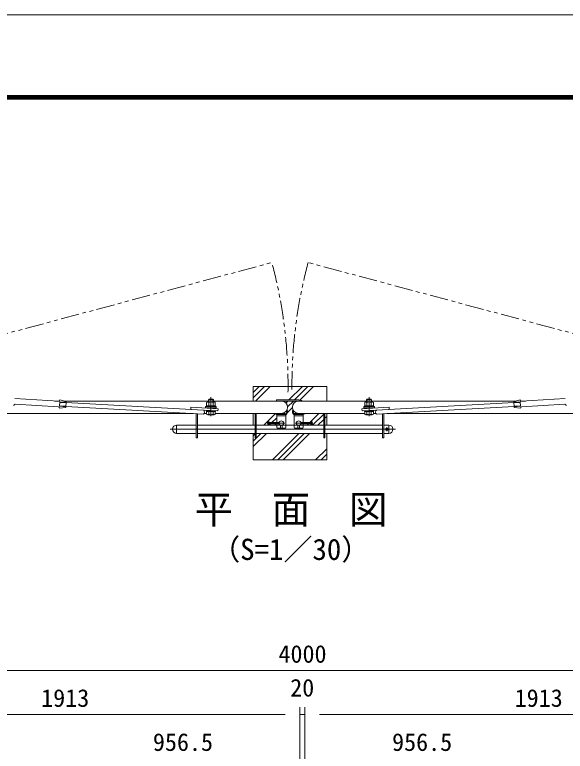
# Model space of a CAD drawing. Units: millimetres, scale not verified. Extents: x -6300 to 6300, y -4455 to 4455.
# Drawn here: x -2495 to -248, y 1447 to 4455 of the extents above; entities that cross this region are included whole.
import ezdxf
from ezdxf.enums import TextEntityAlignment as Align

# ---------------------------------------------------------------- set-up
doc = ezdxf.new("R2010")
doc.units = ezdxf.units.MM
doc.header["$LTSCALE"] = 30
doc.linetypes.add('USER1', pattern=[50.8, 31.75, -6.35, 6.35, -6.35])
doc.linetypes.add('USER3', pattern=[5, 2.5, -0.5, 0.5, -0.5, 0.5, -0.5])
for name, color, linetype, lineweight in [('0-0_D-DCR-HCH', 7, 'Continuous', 9), ('0-1_D-STR4', 7, 'Continuous', 9), ('0-2_D-STR1', 1, 'Continuous', 18), ('0-3_D-STR3', 3, 'Continuous', 13), ('0-4_D-BMK', 2, 'USER1', 13), ('0-6_D-STR-DIM', 7, 'Continuous', 9), ('0-9_D-TTL-TXT', 7, 'Continuous', 18), ('0-B_D-TTL', 7, 'Continuous', 9)]:
    doc.layers.add(name, color=color, linetype=linetype, lineweight=lineweight)
doc.styles.add('ＭＳ ゴシック', font='')
doc.styles.get('ＭＳ ゴシック').set_extended_font_data('MS Gothic')

msp = doc.modelspace()

# ---------------------------------------------------------------- linework, layer by layer
at = {"layer": '0-0_D-DCR-HCH'}
for p, q in [((-1521.38, 2890.26), (-1474.86, 2936.78)), ((-1521.38, 2912.36), (-1496.95, 2936.78)), ((-1512.36, 2877.18), (-1452.76, 2936.78)), ((-1375.48, 2881.48), (-1320.18, 2936.78)), ((-1353.38, 2881.48), (-1298.08, 2936.78)), ((-1331.68, 2881.09), (-1275.98, 2936.78)), ((-1388.11, 2868.85), (-1379.78, 2877.18)), ((-1381.5, 2853.36), (-1357.68, 2877.18)), ((-1381.78, 2830.99), (-1361.28, 2851.49)), ((-1478.08, 2778.88), (-1430.61, 2826.35)), ((-1445.08, 2789.78), (-1425.78, 2809.08)), ((-1290.4, 2789.78), (-1253.8, 2826.38)), ((-1279.21, 2778.88), (-1233.88, 2824.21)), ((-1257.11, 2778.88), (-1233.88, 2802.11)), ((-1229.38, 2806.61), (-1221.38, 2814.61)), ((-1455.98, 2778.88), (-1451.08, 2783.78)), ((-1433.89, 2778.88), (-1428.98, 2783.78)), ((-1301.3, 2778.88), (-1296.4, 2783.78)), ((-1521.38, 2691.39), (-1467.89, 2744.88)), ((-1521.38, 2713.48), (-1489.98, 2744.88)), ((-1521.38, 2735.58), (-1513.38, 2743.58)), ((-1443.4, 2636.78), (-1335.3, 2744.88)), ((-1421.3, 2636.78), (-1313.21, 2744.88)), ((-1399.21, 2636.78), (-1291.11, 2744.88)), ((-1266.62, 2636.78), (-1221.38, 2682.03)), ((-1244.53, 2636.78), (-1221.38, 2659.93)), ((-1222.43, 2636.78), (-1221.38, 2637.83))]:
    msp.add_line(p, q, dxfattribs=at)
at = {"layer": '0-1_D-STR4'}
for p, q in [((-1521.38, 2826.38), (-1521.38, 2778.88)), ((-1221.38, 2778.88), (-1221.38, 2826.38))]:
    msp.add_line(p, q, dxfattribs=at)
for points in [[(-1221.38, 2877.18), (-1221.38, 2936.78), (-1521.38, 2936.78), (-1521.38, 2877.18)], [(-1521.38, 2744.88), (-1521.38, 2636.78), (-1221.38, 2636.78), (-1221.38, 2744.88)]]:
    msp.add_lwpolyline(points, dxfattribs=at)
at = {"layer": '0-2_D-STR1'}
for p, q in [((-2312.85, 2877.18), (-2332.92, 2877.18)), ((-1704.38, 2877.18), (-2292.33, 2877.18)), ((-1406.78, 2877.18), (-1684.38, 2877.18)), ((-1335.98, 2877.18), (-1058.38, 2877.18)), ((-1038.38, 2877.18), (-456.89, 2877.18)), ((-1038.38, 2877.18), (-450.43, 2877.18)), ((-429.91, 2877.18), (-409.84, 2877.18)), ((-1766.98, 2826.38), (-3268.98, 2826.38)), ((-1711.68, 2826.38), (-1722.26, 2826.38)), ((-1406.78, 2826.38), (-1677.08, 2826.38)), ((-1335.98, 2826.38), (-1065.68, 2826.38)), ((-1031.08, 2826.38), (-1020.5, 2826.38)), ((-1031.08, 2826.38), (-1020.5, 2826.38)), ((-975.78, 2826.38), (526.22, 2826.38))]:
    msp.add_line(p, q, dxfattribs=at)
for centre, start, end in [((-1406.78, 2851.78), 270, 90), ((-1335.98, 2851.78), 90, 270)]:
    msp.add_arc(centre, 25.4, start, end, dxfattribs=at)
at = {"layer": '0-3_D-STR3', "color": 4}
for p, q in [((-2315.76, 2876.14), (-2495.19, 2887.04)), ((-2317.11, 2853.88), (-2493.38, 2864.55)), ((-2311.98, 2855.7), (-2310.9, 2873.67)), ((-2286.9, 2856.36), (-2311.85, 2857.87)), ((-2286.08, 2869.99), (-2311.03, 2871.5)), ((-2285.94, 2872.16), (-2310.9, 2873.67)), ((-2285.74, 2875.6), (-2310.42, 2881.51)), ((-2287.24, 2850.75), (-2285.74, 2875.6)), ((-2285.99, 2871.4), (-1724.28, 2840.1)), ((-456.77, 2871.4), (-1018.48, 2840.1)), ((-457.02, 2875.6), (-432.34, 2881.51)), ((-455.52, 2850.75), (-457.02, 2875.6)), ((-456.82, 2872.16), (-431.86, 2873.67)), ((-456.69, 2869.99), (-431.73, 2871.5)), ((-455.86, 2856.36), (-430.91, 2857.87)), ((-430.78, 2855.7), (-431.86, 2873.67)), ((-427, 2876.14), (-247.57, 2887.04)), ((-425.65, 2853.88), (-249.38, 2864.55)), ((-2287.24, 2850.75), (-2312.46, 2847.86)), ((-2287.03, 2854.19), (-2311.98, 2855.7)), ((-2286.96, 2855.33), (-1725.05, 2824.05)), ((-1776.8, 2842.94), (-1776.32, 2851.92)), ((-1776.8, 2842.94), (-1665.55, 2836.89)), ((-965.96, 2842.94), (-1077.21, 2836.89)), ((-455.8, 2855.33), (-1017.71, 2824.05)), ((-965.96, 2842.94), (-966.44, 2851.92)), ((-455.73, 2854.19), (-430.78, 2855.7)), ((-455.52, 2850.75), (-430.3, 2847.86))]:
    msp.add_line(p, q, dxfattribs=at)
at = {"layer": '0-3_D-STR3'}
for p, q in [((-1711.68, 2871.29), (-1711.68, 2857.78)), ((-1681.39, 2873.78), (-1707.37, 2873.78)), ((-1704.38, 2882.28), (-1702.22, 2884.44)), ((-1704.38, 2873.78), (-1704.38, 2882.28)), ((-1684.38, 2882.28), (-1704.38, 2882.28)), ((-1703.06, 2871.29), (-1703.06, 2857.78)), ((-1686.55, 2884.44), (-1702.22, 2884.44)), ((-1702.22, 2873.78), (-1702.22, 2884.44)), ((-1686.55, 2873.78), (-1686.55, 2884.44)), ((-1684.38, 2882.28), (-1686.55, 2884.44)), ((-1685.7, 2871.29), (-1685.7, 2857.78)), ((-1684.38, 2873.78), (-1684.38, 2882.28)), ((-1677.08, 2871.29), (-1677.08, 2857.78)), ((-1335.98, 2881.48), (-1426.28, 2881.48)), ((-1426.28, 2881.48), (-1426.28, 2877.18)), ((-1335.98, 2877.18), (-1426.28, 2877.18)), ((-1065.68, 2871.29), (-1065.68, 2857.78)), ((-1061.37, 2873.78), (-1035.39, 2873.78)), ((-1058.38, 2882.28), (-1056.22, 2884.44)), ((-1058.38, 2873.78), (-1058.38, 2882.28)), ((-1058.38, 2882.28), (-1038.38, 2882.28)), ((-1057.06, 2871.29), (-1057.06, 2857.78)), ((-1056.22, 2884.44), (-1040.55, 2884.44)), ((-1056.22, 2873.78), (-1056.22, 2884.44)), ((-1040.55, 2873.78), (-1040.55, 2884.44)), ((-1038.38, 2882.28), (-1040.55, 2884.44)), ((-1039.7, 2871.29), (-1039.7, 2857.78)), ((-1038.38, 2873.78), (-1038.38, 2882.28)), ((-1031.08, 2871.29), (-1031.08, 2857.78)), ((-1672.38, 2848.78), (-1716.38, 2848.78)), ((-1672.38, 2848.78), (-1716.38, 2848.78)), ((-1712.88, 2857.77), (-1675.88, 2857.79)), ((-1712.88, 2854.77), (-1712.88, 2857.77)), ((-1712.88, 2854.77), (-1675.88, 2854.79)), ((-1712.88, 2837.43), (-1675.88, 2837.45)), ((-1712.88, 2834.43), (-1712.88, 2837.43)), ((-1712.88, 2834.43), (-1675.88, 2834.45)), ((-1711.68, 2823.94), (-1711.68, 2834.45)), ((-1703.06, 2823.94), (-1703.06, 2834.45)), ((-1685.7, 2823.94), (-1685.7, 2834.45)), ((-1677.08, 2823.94), (-1677.08, 2834.45)), ((-1675.88, 2854.79), (-1675.88, 2857.79)), ((-1675.88, 2834.45), (-1675.88, 2837.45)), ((-1672.38, 2854.78), (-1672.38, 2848.78)), ((-1672.38, 2854.78), (-1672.38, 2848.78)), ((-1386.28, 2830.78), (-1386.28, 2836.78)), ((-1381.78, 2836.78), (-1386.28, 2836.78)), ((-1381.78, 2830.78), (-1381.78, 2836.78)), ((-1360.98, 2830.78), (-1360.98, 2836.78)), ((-1360.98, 2836.78), (-1356.48, 2836.78)), ((-1356.48, 2830.78), (-1356.48, 2836.78)), ((-1070.38, 2854.78), (-1070.38, 2848.78)), ((-1070.38, 2854.78), (-1070.38, 2848.78)), ((-1070.38, 2848.78), (-1026.38, 2848.78)), ((-1070.38, 2848.78), (-1026.38, 2848.78)), ((-1066.88, 2854.79), (-1066.88, 2857.79)), ((-1029.88, 2857.77), (-1066.88, 2857.79)), ((-1029.88, 2854.77), (-1066.88, 2854.79)), ((-1066.88, 2834.45), (-1066.88, 2837.45)), ((-1029.88, 2837.43), (-1066.88, 2837.45)), ((-1029.88, 2834.43), (-1066.88, 2834.45)), ((-1065.68, 2823.94), (-1065.68, 2834.45)), ((-1057.06, 2823.94), (-1057.06, 2834.45)), ((-1039.7, 2823.94), (-1039.7, 2834.45)), ((-1031.08, 2823.94), (-1031.08, 2834.45)), ((-1029.88, 2854.77), (-1029.88, 2857.77)), ((-1029.88, 2834.43), (-1029.88, 2837.43)), ((-1753.88, 2726.88), (-1753.88, 2825.65)), ((-1749.38, 2726.88), (-1749.38, 2825.4)), ((-1681.39, 2821.45), (-1707.37, 2821.45)), ((-1513.38, 2726.88), (-1513.38, 2826.38)), ((-1508.88, 2726.88), (-1508.88, 2826.38)), ((-1425.78, 2768.78), (-1425.78, 2821.78)), ((-1425.78, 2821.78), (-1387.78, 2821.78)), ((-1425.78, 2817.28), (-1387.78, 2817.28)), ((-1390.78, 2826.28), (-1422.78, 2826.28)), ((-1390.78, 2821.78), (-1422.78, 2821.78)), ((-1414.29, 2817.28), (-1399.27, 2817.28)), ((-1387.78, 2768.78), (-1387.78, 2821.78)), ((-1355.78, 2826.38), (-1355.78, 2822.08)), ((-1355.78, 2826.38), (-1335.98, 2826.38)), ((-1355.78, 2822.08), (-1335.98, 2822.08)), ((-1354.98, 2768.78), (-1354.98, 2821.78)), ((-1316.98, 2821.78), (-1354.98, 2821.78)), ((-1316.98, 2817.28), (-1354.98, 2817.28)), ((-1351.98, 2821.78), (-1319.98, 2821.78)), ((-1320.75, 2826.28), (-1319.98, 2826.28)), ((-1316.98, 2768.78), (-1316.98, 2821.78)), ((-1233.88, 2726.88), (-1233.88, 2826.38)), ((-1229.38, 2726.88), (-1229.38, 2826.38)), ((-1061.37, 2821.45), (-1035.39, 2821.45)), ((-993.38, 2726.88), (-993.38, 2825.4)), ((-988.88, 2726.88), (-988.88, 2825.65)), ((-1834.13, 2778.88), (-1834.13, 2744.88)), ((-1834.13, 2778.88), (-1834.13, 2744.88)), ((-1753.88, 2778.88), (-1834.13, 2778.88)), ((-1513.38, 2778.88), (-1749.38, 2778.88)), ((-1233.88, 2778.88), (-1508.88, 2778.88)), ((-1462.28, 2781.78), (-1462.28, 2791.78)), ((-1462.28, 2791.78), (-1456.28, 2791.78)), ((-1462.28, 2789.78), (-1415.79, 2789.78)), ((-1462.28, 2783.78), (-1415.79, 2783.78)), ((-1462.28, 2781.78), (-1456.28, 2781.78)), ((-1456.28, 2781.78), (-1456.28, 2791.78)), ((-1423.78, 2766.78), (-1425.78, 2768.78)), ((-1410.78, 2778.17), (-1410.78, 2766.78)), ((-1402.78, 2778.17), (-1402.78, 2766.78)), ((-1389.78, 2766.78), (-1387.78, 2768.78)), ((-1352.98, 2766.78), (-1354.98, 2768.78)), ((-1339.98, 2778.17), (-1339.98, 2766.78)), ((-1331.98, 2778.17), (-1331.98, 2766.78)), ((-1280.48, 2789.78), (-1326.97, 2789.78)), ((-1280.48, 2783.78), (-1326.97, 2783.78)), ((-1318.98, 2766.78), (-1316.98, 2768.78)), ((-1286.48, 2781.78), (-1286.48, 2791.78)), ((-1280.48, 2791.78), (-1286.48, 2791.78)), ((-1280.48, 2781.78), (-1286.48, 2781.78)), ((-1280.48, 2781.78), (-1280.48, 2791.78)), ((-993.38, 2778.88), (-1229.38, 2778.88)), ((-968.13, 2778.88), (-988.88, 2778.88)), ((-968.13, 2778.88), (-968.13, 2744.88)), ((-1753.88, 2744.88), (-1834.13, 2744.88)), ((-1513.38, 2744.88), (-1749.38, 2744.88)), ((-1233.88, 2744.88), (-1508.88, 2744.88)), ((-1423.78, 2766.78), (-1389.78, 2766.78)), ((-1318.98, 2766.78), (-1352.98, 2766.78)), ((-993.38, 2744.88), (-1229.38, 2744.88)), ((-968.13, 2744.88), (-988.88, 2744.88)), ((-1749.38, 2726.88), (-1753.88, 2726.88)), ((-1513.38, 2726.88), (-1508.88, 2726.88)), ((-1229.38, 2726.88), (-1233.88, 2726.88)), ((-993.38, 2726.88), (-988.88, 2726.88))]:
    msp.add_line(p, q, dxfattribs=at)
at = {"layer": '0-3_D-STR3', "color": 4}
for points in [[(-1665.55, 2836.89), (-1665.07, 2845.88), (-1776.32, 2851.92)], [(-1077.21, 2836.89), (-1077.69, 2845.88), (-966.44, 2851.92)]]:
    msp.add_lwpolyline(points, dxfattribs=at)
at = {"layer": '0-3_D-STR3'}
for points in [[(-1672.38, 2854.78), (-1716.38, 2854.78), (-1716.38, 2848.78)], [(-1672.38, 2854.78), (-1716.38, 2854.78), (-1716.38, 2848.78)], [(-1070.38, 2854.78), (-1026.38, 2854.78), (-1026.38, 2848.78)], [(-1070.38, 2854.78), (-1026.38, 2854.78), (-1026.38, 2848.78)]]:
    msp.add_lwpolyline(points, dxfattribs=at)
for centre, radius in [((-1406.78, 2786.78), 9.5), ((-1335.98, 2786.78), 9.5), ((-976.13, 2761.88), 5)]:
    msp.add_circle(centre, radius, dxfattribs=at)
at = {"layer": '0-3_D-STR3', "color": 4}
for centre, radius, start, end in [((-2491.79, 2856.96), 7.75, 101.78941, 170.40332), ((-2316.12, 2881.85), 5.71, 266.54238, 356.54238), ((-426.64, 2881.85), 5.71, 183.45762, 273.45762), ((-250.97, 2856.96), 7.75, 9.59668, 78.21059), ((-2318.16, 2848.2), 5.71, 356.54238, 86.54238), ((-424.6, 2848.2), 5.71, 93.45762, 183.45762)]:
    msp.add_arc(centre, radius, start, end, dxfattribs=at)
at = {"layer": '0-3_D-STR3'}
for centre, radius, start, end in [((-1707.37, 2868.8), 4.98, 30, 150), ((-1694.38, 2857.39), 16.39, 58.01282, 121.98718), ((-1681.39, 2868.8), 4.98, 30, 150), ((-1335.98, 2851.78), 29.7, 58.78392, 90), ((-1061.37, 2868.8), 4.98, 30, 150), ((-1048.38, 2857.39), 16.39, 58.01282, 121.98718), ((-1035.39, 2868.8), 4.98, 30, 150), ((-1390.78, 2830.78), 9, 270, 0), ((-1390.78, 2830.78), 4.5, 270, 0), ((-1351.98, 2830.78), 9, 180, 245.02503), ((-1351.98, 2830.78), 4.5, 180, 258.0821), ((-1707.37, 2826.43), 4.98, 210, 330), ((-1694.38, 2837.84), 16.39, 238.01282, 301.98718), ((-1681.39, 2826.43), 4.98, 210, 330), ((-1422.78, 2830.78), 9, 209.28948, 270), ((-1422.78, 2830.78), 4.5, 258.0821, 270), ((-1351.98, 2830.78), 9, 255.23967, 270), ((-1335.98, 2851.78), 29.7, 270, 301.21608), ((-1319.98, 2830.78), 9, 270, 330.71052), ((-1319.98, 2830.78), 4.5, 270, 281.9179), ((-1061.37, 2826.43), 4.98, 210, 330), ((-1048.38, 2837.84), 16.39, 238.01282, 301.98718), ((-1035.39, 2826.43), 4.98, 210, 330), ((-1834.13, 2761.88), 17, 90, 270), ((-968.13, 2761.88), 17, 270, 90)]:
    msp.add_arc(centre, radius, start, end, dxfattribs=at)
at = {"layer": '0-3_D-STR3', "color": 4}
for centre, major_axis, start_param, end_param in [((-1724.67, 2832.07), (-0.38, -8.03), 6.2831853, 9.424778), ((-1018.1, 2832.07), (0.38, -8.03), 3.1415927, 6.2831853)]:
    msp.add_ellipse(centre, major_axis=major_axis, ratio=0.462058, start_param=start_param, end_param=end_param, dxfattribs=at)
at = {"layer": '0-4_D-BMK', "linetype": 'USER3'}
for p, q in [((-3320.06, 2940.68), (-1445.47, 3442.97)), ((577.29, 2940.68), (-1297.29, 3442.97))]:
    msp.add_line(p, q, dxfattribs=at)
at = {"layer": '0-4_D-BMK'}
for p, q in [((-1694.38, 2815.66), (-1694.38, 2892.53)), ((-1048.38, 2815.66), (-1048.38, 2892.53)), ((-1464.2, 2786.78), (-1392.72, 2786.78)), ((-1278.56, 2786.78), (-1350.05, 2786.78)), ((-976.13, 2753.73), (-976.13, 2769.95)), ((-941.13, 2761.88), (-1861.13, 2761.88))]:
    msp.add_line(p, q, dxfattribs=at)
at = {"layer": '0-4_D-BMK', "linetype": 'USER3'}
for centre, start, end in [((-3320.06, 2940.68), 359.17812, 15), ((577.29, 2940.68), 165, 180.82188)]:
    msp.add_arc(centre, 1940.71, start, end, dxfattribs=at)
at = {"layer": '0-6_D-STR-DIM'}
for p, q in [((-3261.38, 1776.48), (618.62, 1776.48)), ((-1331.38, 393.48), (-1331.38, 1626.48)), ((-1331.38, 393.48), (-1331.38, 1626.48)), ((-1311.38, 393.48), (-1311.38, 1626.48)), ((-1311.38, 393.48), (-1311.38, 1626.48)), ((-3184.38, 1596.48), (-1391.38, 1596.48)), ((-1391.38, 1596.48), (-1451.38, 1596.48)), ((-1331.38, 1596.48), (-1311.38, 1596.48)), ((-1251.38, 1596.48), (-1191.38, 1596.48)), ((541.62, 1596.48), (-1251.38, 1596.48))]:
    msp.add_line(p, q, dxfattribs=at)
at = {"layer": '0-B_D-TTL', "color": 2, "lineweight": 18}
msp.add_lwpolyline([(-6300, 4455), (6300, 4455), (6300, -4455), (-6300, -4455)], close=True, dxfattribs=at)
at = {"layer": '0-B_D-TTL'}
for points in [[(-5895, 4125), (5895, 4125), (5895, -4125), (-5895, -4125)], [(-5891.25, 4121.25), (5891.25, 4121.25), (5891.25, -4121.25), (-5891.25, -4121.25)], [(-5887.5, 4117.5), (5887.5, 4117.5), (5887.5, -4117.5), (-5887.5, -4117.5)], [(-5883.75, 4113.75), (5883.75, 4113.75), (5883.75, -4113.75), (-5883.75, -4113.75)], [(-5880, 4110), (5880, 4110), (5880, -4110), (-5880, -4110)]]:
    msp.add_lwpolyline(points, close=True, dxfattribs=at)

# ---------------------------------------------------------------- texts
at = {"layer": '0-6_D-STR-DIM', "style": 'ＭＳ ゴシック'}
for s, p in [('4000', (-1418.51, 1786.6)), ('20', (-1370.51, 1648.6)), ('1913', (-2387.26, 1606.6)), ('1913', (-454.26, 1606.6)), ('956.5', (-1931.09, 1426.6)), ('956.5', (-954.59, 1426.6))]:
    msp.add_text(s, height=72.14, dxfattribs=at).set_placement(p, align=Align.BOTTOM_LEFT)
at = {"layer": '0-9_D-TTL-TXT', "style": 'ＭＳ ゴシック'}
for s, height, p in [('平\u3000面\u3000図', 115.5, (-1761.23, 2341.93)), ('（S=1／30）', 86.66, (-1693, 2202.13))]:
    msp.add_text(s, height=height, dxfattribs=at).set_placement(p, align=Align.BOTTOM_LEFT)

doc.saveas('drawing.dxf')
